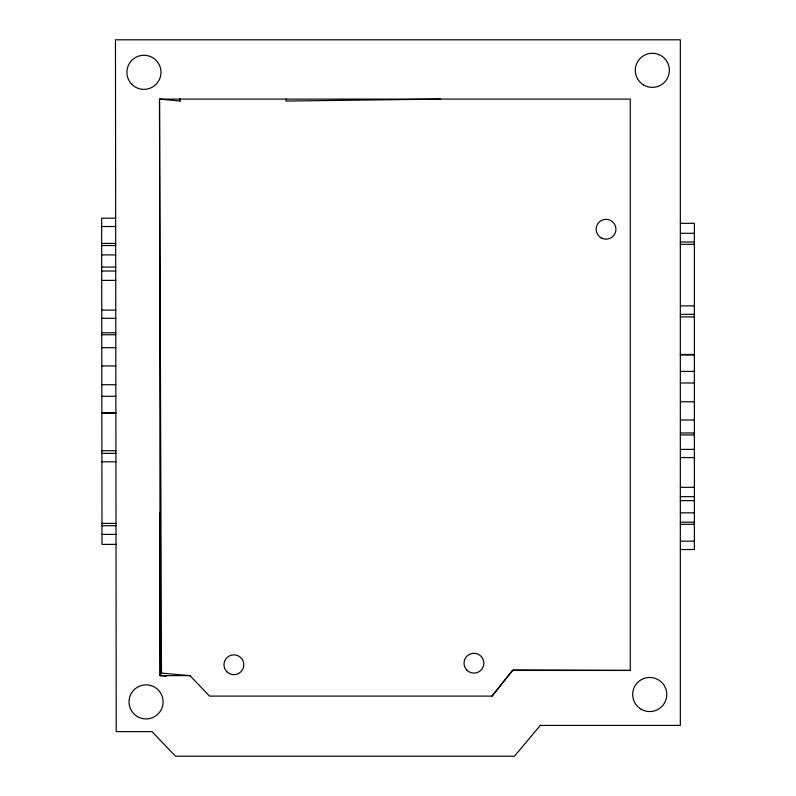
<?xml version="1.0" encoding="UTF-8"?>
<svg xmlns="http://www.w3.org/2000/svg" width="796" height="796" viewBox="0 0 796 796"><rect width="100%" height="100%" fill="white"/><g stroke="black" fill="none" stroke-linecap="round" stroke-linejoin="round"><path stroke-width="1.19" d="M180.095 101.052L180.115 98.595L180.095 101.052L159.518 99.102L160.155 675.615L166.344 676.152M159.518 99.102L630.253 99.102L630.253 670.441L512.714 670.441L492.018 696.102L209.547 696.102L189.955 675.615L160.155 675.615L161.489 673.108L159.518 101.57M492.018 696.102L512.793 669.943L630.253 670.441M440.526 99.102L285.883 101.052L285.883 99.102M115.659 218.174L101.639 218.194L101.997 544.394L116.017 544.384M101.649 226.542L115.669 226.522M101.669 243.427L115.689 243.417M101.669 245.546L115.689 245.526M101.679 254.889L115.699 254.879M101.689 267.088L115.709 267.068M101.699 271.048L115.718 271.028M101.709 280.391L115.728 280.381M101.739 310.122L115.758 310.112M101.749 318.31L115.768 318.3M101.769 332.778L115.778 332.768M101.769 334.738L115.788 334.728M101.779 347.693L115.798 347.673M101.798 365.941L115.818 365.921M101.818 384.717L115.838 384.707M101.838 396.299L115.848 396.279M101.858 412.716L115.868 412.706M101.858 413.253L115.868 413.233M101.898 450.775L115.918 450.755M101.898 453.402L115.918 453.382M101.908 461.809L115.927 461.799M101.978 523.41L115.997 523.39M101.978 525.728L115.997 525.708M101.987 534.405L116.007 534.385M680.341 223.318L694.361 223.318L694.361 549.519L680.341 549.519M680.341 233.308L694.361 233.308M680.341 241.984L694.361 241.984M680.341 244.302L694.361 244.302M680.341 305.903L694.361 305.903M680.341 314.311L694.361 314.311M680.341 316.937L694.361 316.937M680.341 354.459L694.361 354.459M680.341 354.996L694.361 354.996M680.341 371.414L694.361 371.414M680.341 382.985L694.361 382.985M680.341 401.771L694.361 401.771M680.341 420.019L694.361 420.019M680.341 432.974L694.361 432.974M680.341 434.934L694.361 434.934M680.341 449.392L694.361 449.392M680.341 457.581L694.361 457.581M680.341 487.311L694.361 487.311M680.341 496.664L694.361 496.664M680.341 500.624L694.361 500.624M680.341 512.823L694.361 512.823M680.341 522.166L694.361 522.166M680.341 524.275L694.361 524.275M680.341 541.171L694.361 541.171M161.489 673.108L189.955 675.615M159.598 512.853L160.155 675.615M540.315 725.415L514.455 756.2L175.498 756.2L151.986 731.614L116.226 731.614L115.46 39.8L680.341 39.8L680.341 725.415L540.315 725.415M466.934 670.202A9.91 9.91 0 0 0 483.52 665.755A9.91 9.91 0 0 0 471.381 653.615A9.91 9.91 0 0 0 466.934 670.202M226.88 671.774A9.91 9.91 0 0 0 243.467 667.327A9.91 9.91 0 0 0 231.328 655.188A9.91 9.91 0 0 0 226.88 671.774M601.08 237.835A9.91 9.91 0 0 0 615.945 229.258A9.91 9.91 0 0 0 601.08 220.671A9.91 9.91 0 0 0 601.08 237.835M641.208 709.286A17.054 17.054 0 0 0 666.779 694.52A17.054 17.054 0 0 0 641.208 679.754A17.054 17.054 0 0 0 641.208 709.286M137.539 716.659A17.054 17.054 0 0 0 163.11 701.893A17.054 17.054 0 0 0 137.539 687.127A17.054 17.054 0 0 0 137.539 716.659M643.815 85.082A17.054 17.054 0 0 0 669.386 70.317A17.054 17.054 0 0 0 643.815 55.551A17.054 17.054 0 0 0 643.815 85.082M131.887 84.386A17.054 17.054 0 0 0 160.414 76.744A17.054 17.054 0 0 0 139.529 55.859A17.054 17.054 0 0 0 131.887 84.386"/></g></svg>
